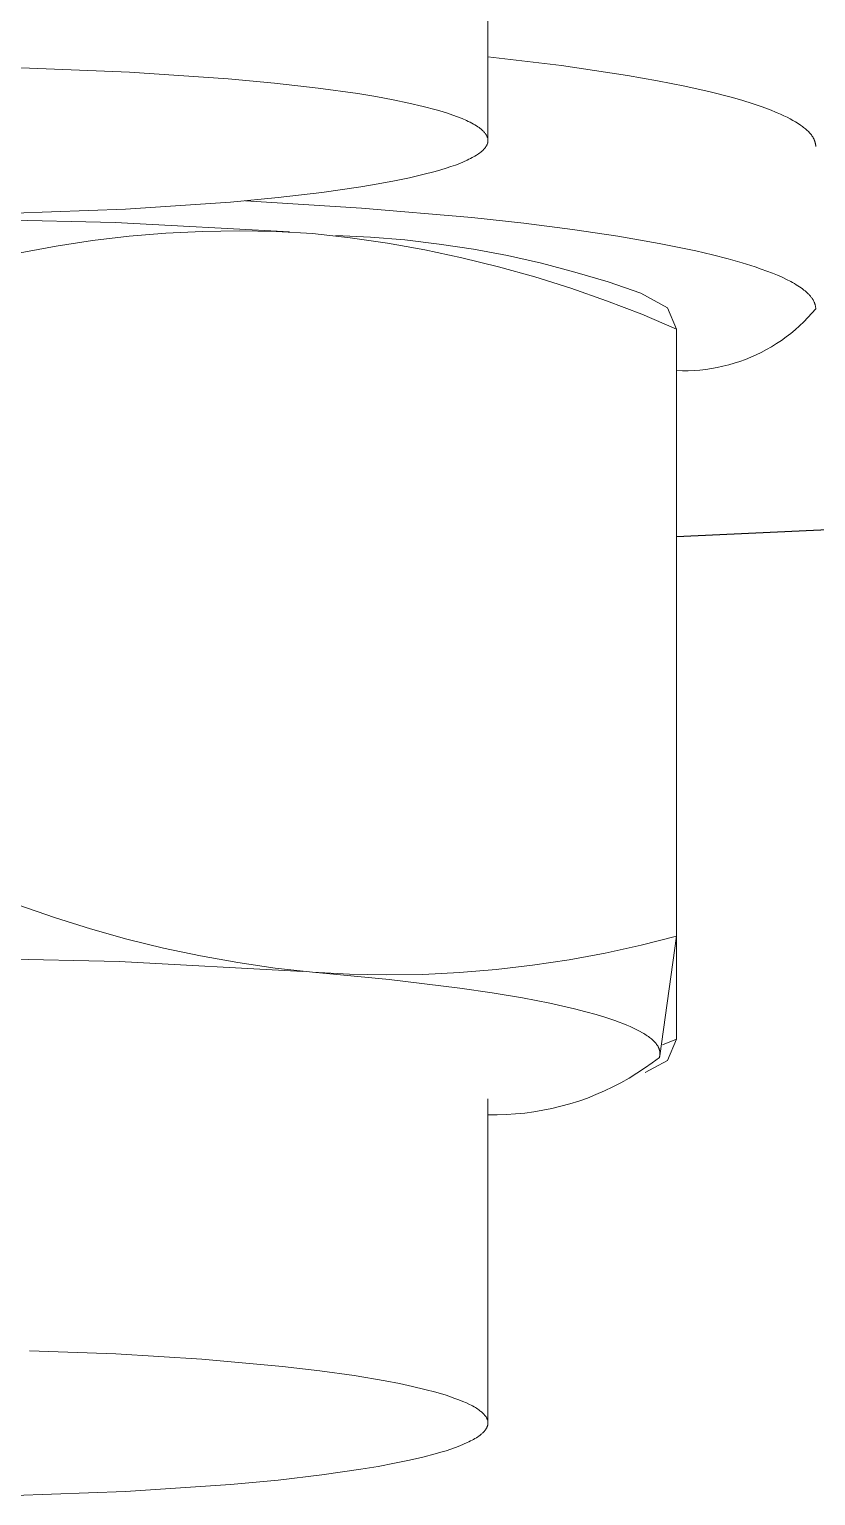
# Model space of a CAD drawing. Header units: millimetres. Extents: x -779 to 3049, y 55 to 2500.
# Drawn here: x -77.52 to -71.76, y 1976.34 to 1987.08 of the extents above; entities that cross this region are included whole.
import ezdxf

# ---------------------------------------------------------------- set-up
doc = ezdxf.new("R2010")
doc.units = ezdxf.units.MM
doc.layers.add('ZANO_R', color=7, linetype='Continuous', lineweight=0)

msp = doc.modelspace()

# ---------------------------------------------------------------- linework, layer by layer
at = {"layer": 'ZANO_R'}
for p, q in [((-74.158, 1988.644), (-74.158, 1986.284)), ((-74.158, 1986.88), (-73.62, 1986.816)), ((-78.279, 1986.807), (-77.516, 1986.797)), ((-77.516, 1986.797), (-76.782, 1986.768)), ((-76.782, 1986.768), (-76.061, 1986.719)), ((-73.62, 1986.816), (-73.136, 1986.744)), ((-73.136, 1986.744), (-72.917, 1986.705)), ((-76.061, 1986.719), (-75.72, 1986.688)), ((-75.72, 1986.688), (-75.402, 1986.651)), ((-75.402, 1986.651), (-75.111, 1986.61)), ((-72.917, 1986.705), (-72.715, 1986.665)), ((-72.715, 1986.665), (-72.531, 1986.623)), ((-75.111, 1986.61), (-74.978, 1986.588)), ((-74.978, 1986.588), (-74.853, 1986.565)), ((-74.853, 1986.565), (-74.738, 1986.541)), ((-74.738, 1986.541), (-74.633, 1986.516)), ((-72.531, 1986.623), (-72.367, 1986.581)), ((-72.367, 1986.581), (-72.292, 1986.559)), ((-72.292, 1986.559), (-72.222, 1986.537)), ((-72.222, 1986.537), (-72.156, 1986.515)), ((-74.633, 1986.516), (-74.538, 1986.491)), ((-74.538, 1986.491), (-74.494, 1986.479)), ((-74.494, 1986.479), (-74.453, 1986.466)), ((-74.453, 1986.466), (-74.415, 1986.453)), ((-74.415, 1986.453), (-74.38, 1986.44)), ((-74.38, 1986.44), (-74.347, 1986.427)), ((-74.347, 1986.427), (-74.316, 1986.414)), ((-74.316, 1986.414), (-74.302, 1986.407)), ((-72.156, 1986.515), (-72.096, 1986.493)), ((-72.096, 1986.493), (-72.041, 1986.47)), ((-72.041, 1986.47), (-72.015, 1986.459)), ((-72.015, 1986.459), (-71.991, 1986.448)), ((-71.991, 1986.448), (-71.967, 1986.437)), ((-71.967, 1986.437), (-71.945, 1986.425)), ((-71.945, 1986.425), (-71.925, 1986.414)), ((-71.925, 1986.414), (-71.905, 1986.403)), ((-74.302, 1986.407), (-74.289, 1986.401)), ((-74.289, 1986.401), (-74.276, 1986.394)), ((-74.276, 1986.394), (-74.264, 1986.387)), ((-74.264, 1986.387), (-74.253, 1986.381)), ((-74.253, 1986.381), (-74.242, 1986.374)), ((-74.242, 1986.374), (-74.232, 1986.368)), ((-74.232, 1986.368), (-74.222, 1986.361)), ((-74.222, 1986.361), (-74.218, 1986.358)), ((-74.218, 1986.358), (-74.214, 1986.354)), ((-74.214, 1986.354), (-74.21, 1986.351)), ((-74.21, 1986.351), (-74.206, 1986.348)), ((-74.206, 1986.348), (-74.202, 1986.344)), ((-74.202, 1986.344), (-74.198, 1986.341)), ((-74.198, 1986.341), (-74.195, 1986.338)), ((-74.195, 1986.338), (-74.191, 1986.334)), ((-74.191, 1986.334), (-74.188, 1986.331)), ((-74.188, 1986.331), (-74.185, 1986.328)), ((-74.185, 1986.328), (-74.182, 1986.325)), ((-74.182, 1986.325), (-74.18, 1986.321)), ((-74.18, 1986.321), (-74.177, 1986.318)), ((-74.177, 1986.318), (-74.175, 1986.315)), ((-74.175, 1986.315), (-74.173, 1986.311)), ((-74.173, 1986.311), (-74.171, 1986.308)), ((-74.171, 1986.308), (-74.169, 1986.305)), ((-74.169, 1986.305), (-74.167, 1986.302)), ((-71.905, 1986.403), (-71.887, 1986.391)), ((-71.887, 1986.391), (-71.87, 1986.38)), ((-71.87, 1986.38), (-71.862, 1986.374)), ((-71.862, 1986.374), (-71.854, 1986.369)), ((-71.854, 1986.369), (-71.847, 1986.363)), ((-71.847, 1986.363), (-71.84, 1986.357)), ((-71.84, 1986.357), (-71.833, 1986.352)), ((-71.833, 1986.352), (-71.826, 1986.346)), ((-71.826, 1986.346), (-71.82, 1986.341)), ((-71.82, 1986.341), (-71.814, 1986.335)), ((-71.814, 1986.335), (-71.809, 1986.329)), ((-71.809, 1986.329), (-71.803, 1986.324)), ((-71.803, 1986.324), (-71.798, 1986.318)), ((-71.798, 1986.318), (-71.794, 1986.312)), ((-71.794, 1986.312), (-71.789, 1986.307)), ((-71.789, 1986.307), (-71.785, 1986.301)), ((-74.193, 1986.197), (-74.196, 1986.194)), ((-74.19, 1986.2), (-74.193, 1986.197)), ((-74.187, 1986.203), (-74.19, 1986.2)), ((-74.184, 1986.206), (-74.187, 1986.203)), ((-74.182, 1986.209), (-74.184, 1986.206)), ((-74.179, 1986.212), (-74.182, 1986.209)), ((-74.177, 1986.216), (-74.179, 1986.212)), ((-74.175, 1986.219), (-74.177, 1986.216)), ((-74.173, 1986.222), (-74.175, 1986.219)), ((-74.171, 1986.225), (-74.173, 1986.222)), ((-74.169, 1986.228), (-74.171, 1986.225)), ((-74.167, 1986.231), (-74.169, 1986.228)), ((-74.167, 1986.302), (-74.165, 1986.298)), ((-74.166, 1986.234), (-74.167, 1986.231)), ((-74.164, 1986.237), (-74.166, 1986.234)), ((-74.165, 1986.298), (-74.164, 1986.295)), ((-74.164, 1986.295), (-74.163, 1986.292)), ((-74.163, 1986.241), (-74.164, 1986.237)), ((-74.163, 1986.292), (-74.162, 1986.289)), ((-74.162, 1986.244), (-74.163, 1986.241)), ((-74.162, 1986.289), (-74.161, 1986.285)), ((-74.161, 1986.247), (-74.162, 1986.244)), ((-74.161, 1986.285), (-74.16, 1986.282)), ((-74.16, 1986.25), (-74.161, 1986.247)), ((-74.16, 1986.282), (-74.159, 1986.279)), ((-74.159, 1986.253), (-74.16, 1986.25)), ((-74.159, 1986.279), (-74.159, 1986.276)), ((-74.159, 1986.276), (-74.158, 1986.272)), ((-74.158, 1986.26), (-74.159, 1986.256)), ((-74.159, 1986.256), (-74.159, 1986.253)), ((-74.158, 1986.272), (-74.158, 1986.269)), ((-74.158, 1986.269), (-74.158, 1986.266)), ((-74.158, 1986.269), (-74.158, 1986.267)), ((-74.158, 1986.266), (-74.158, 1986.263)), ((-74.158, 1986.263), (-74.158, 1986.26)), ((-71.785, 1986.301), (-71.783, 1986.298)), ((-71.783, 1986.298), (-71.781, 1986.296)), ((-71.781, 1986.296), (-71.78, 1986.293)), ((-71.78, 1986.293), (-71.778, 1986.29)), ((-71.778, 1986.29), (-71.776, 1986.287)), ((-71.776, 1986.287), (-71.775, 1986.284)), ((-71.775, 1986.284), (-71.773, 1986.282)), ((-71.773, 1986.282), (-71.772, 1986.279)), ((-71.772, 1986.279), (-71.77, 1986.276)), ((-71.77, 1986.276), (-71.769, 1986.273)), ((-71.769, 1986.273), (-71.768, 1986.27)), ((-71.768, 1986.27), (-71.767, 1986.268)), ((-71.767, 1986.268), (-71.766, 1986.265)), ((-71.766, 1986.265), (-71.765, 1986.262)), ((-71.765, 1986.262), (-71.764, 1986.259)), ((-71.764, 1986.259), (-71.763, 1986.257)), ((-71.763, 1986.257), (-71.762, 1986.254)), ((-71.762, 1986.254), (-71.761, 1986.251)), ((-71.761, 1986.251), (-71.761, 1986.248)), ((-71.761, 1986.248), (-71.76, 1986.245)), ((-71.76, 1986.245), (-71.76, 1986.243)), ((-71.76, 1986.243), (-71.759, 1986.24)), ((-71.759, 1986.24), (-71.759, 1986.237)), ((-71.759, 1986.237), (-71.759, 1986.234)), ((-71.759, 1986.234), (-71.758, 1986.232)), ((-71.758, 1986.232), (-71.758, 1986.229)), ((-71.758, 1986.229), (-71.758, 1986.226)), ((-71.758, 1986.226), (-71.758, 1986.223)), ((-74.364, 1986.099), (-74.396, 1986.087)), ((-74.336, 1986.111), (-74.364, 1986.099)), ((-74.309, 1986.123), (-74.336, 1986.111)), ((-74.297, 1986.129), (-74.309, 1986.123)), ((-74.285, 1986.135), (-74.297, 1986.129)), ((-74.274, 1986.141), (-74.285, 1986.135)), ((-74.263, 1986.146), (-74.274, 1986.141)), ((-74.253, 1986.152), (-74.263, 1986.146)), ((-74.243, 1986.158), (-74.253, 1986.152)), ((-74.234, 1986.164), (-74.243, 1986.158)), ((-74.226, 1986.17), (-74.234, 1986.164)), ((-74.218, 1986.176), (-74.226, 1986.17)), ((-74.21, 1986.182), (-74.218, 1986.176)), ((-74.206, 1986.185), (-74.21, 1986.182)), ((-74.203, 1986.188), (-74.206, 1986.185)), ((-74.199, 1986.191), (-74.203, 1986.188)), ((-74.196, 1986.194), (-74.199, 1986.191)), ((-74.733, 1985.993), (-74.842, 1985.971)), ((-74.634, 1986.017), (-74.733, 1985.993)), ((-74.545, 1986.04), (-74.634, 1986.017)), ((-74.504, 1986.052), (-74.545, 1986.04)), ((-74.465, 1986.064), (-74.504, 1986.052)), ((-74.429, 1986.075), (-74.465, 1986.064)), ((-74.396, 1986.087), (-74.429, 1986.075)), ((-75.375, 1985.886), (-75.694, 1985.848)), ((-75.09, 1985.927), (-75.375, 1985.886)), ((-74.961, 1985.949), (-75.09, 1985.927)), ((-74.842, 1985.971), (-74.961, 1985.949)), ((-76.044, 1985.815), (-76.811, 1985.764)), ((-75.694, 1985.848), (-76.044, 1985.815)), ((-75.934, 1985.825), (-75.084, 1985.772)), ((-75.084, 1985.772), (-74.275, 1985.702)), ((-76.887, 1985.666), (-78.164, 1985.694)), ((-76.811, 1985.764), (-77.626, 1985.734)), ((-75.61, 1985.598), (-76.887, 1985.666)), ((-74.275, 1985.702), (-73.895, 1985.66)), ((-73.895, 1985.66), (-73.538, 1985.615)), ((-77.053, 1985.534), (-76.785, 1985.565)), ((-76.785, 1985.565), (-76.517, 1985.587)), ((-76.517, 1985.587), (-76.248, 1985.6)), ((-76.248, 1985.6), (-75.979, 1985.604)), ((-75.979, 1985.604), (-75.71, 1985.599)), ((-75.71, 1985.599), (-75.442, 1985.585)), ((-75.442, 1985.585), (-75.167, 1985.554)), ((-75.019, 1985.559), (-75.272, 1985.571)), ((-75.167, 1985.554), (-74.893, 1985.514)), ((-74.766, 1985.538), (-75.019, 1985.559)), ((-73.538, 1985.615), (-73.207, 1985.566)), ((-73.207, 1985.566), (-72.905, 1985.513)), ((-77.583, 1985.444), (-77.319, 1985.493)), ((-77.319, 1985.493), (-77.053, 1985.534)), ((-74.893, 1985.514), (-74.62, 1985.465)), ((-74.514, 1985.508), (-74.766, 1985.538)), ((-74.62, 1985.465), (-74.35, 1985.408)), ((-74.263, 1985.47), (-74.514, 1985.508)), ((-74.014, 1985.423), (-74.263, 1985.47)), ((-72.905, 1985.513), (-72.635, 1985.458)), ((-72.635, 1985.458), (-72.513, 1985.429)), ((-74.35, 1985.408), (-74.081, 1985.342)), ((-74.081, 1985.342), (-73.815, 1985.267)), ((-73.766, 1985.367), (-74.014, 1985.423)), ((-73.521, 1985.303), (-73.766, 1985.367)), ((-72.513, 1985.429), (-72.4, 1985.4)), ((-72.4, 1985.4), (-72.296, 1985.37)), ((-72.296, 1985.37), (-72.201, 1985.34)), ((-72.201, 1985.34), (-72.157, 1985.325)), ((-73.815, 1985.267), (-73.551, 1985.184)), ((-73.278, 1985.23), (-73.521, 1985.303)), ((-73.038, 1985.149), (-73.278, 1985.23)), ((-72.157, 1985.325), (-72.115, 1985.31)), ((-72.115, 1985.31), (-72.075, 1985.295)), ((-72.075, 1985.295), (-72.038, 1985.279)), ((-72.038, 1985.279), (-72.004, 1985.264)), ((-72.004, 1985.264), (-71.971, 1985.249)), ((-71.971, 1985.249), (-71.941, 1985.233)), ((-71.941, 1985.233), (-71.927, 1985.225)), ((-73.551, 1985.184), (-73.29, 1985.092)), ((-73.038, 1985.149), (-72.843, 1985.04)), ((-71.927, 1985.225), (-71.914, 1985.218)), ((-71.914, 1985.218), (-71.901, 1985.21)), ((-71.901, 1985.21), (-71.888, 1985.202)), ((-71.888, 1985.202), (-71.876, 1985.194)), ((-71.876, 1985.194), (-71.865, 1985.187)), ((-71.865, 1985.187), (-71.855, 1985.179)), ((-71.855, 1985.179), (-71.845, 1985.171)), ((-71.845, 1985.171), (-71.835, 1985.164)), ((-71.835, 1985.164), (-71.826, 1985.156)), ((-71.826, 1985.156), (-71.818, 1985.148)), ((-71.818, 1985.148), (-71.814, 1985.144)), ((-71.814, 1985.144), (-71.81, 1985.14)), ((-71.81, 1985.14), (-71.806, 1985.137)), ((-71.806, 1985.137), (-71.803, 1985.133)), ((-71.803, 1985.133), (-71.799, 1985.129)), ((-71.799, 1985.129), (-71.796, 1985.125)), ((-71.796, 1985.125), (-71.793, 1985.121)), ((-73.29, 1985.092), (-73.031, 1984.993)), ((-72.777, 1984.885), (-72.843, 1985.04)), ((-71.793, 1985.121), (-71.79, 1985.117)), ((-71.79, 1985.117), (-71.787, 1985.114)), ((-71.787, 1985.114), (-71.784, 1985.11)), ((-71.758, 1985.033), (-71.786, 1985.001)), ((-71.784, 1985.11), (-71.782, 1985.106)), ((-71.782, 1985.106), (-71.779, 1985.102)), ((-71.779, 1985.102), (-71.777, 1985.098)), ((-71.777, 1985.098), (-71.775, 1985.094)), ((-71.775, 1985.094), (-71.773, 1985.091)), ((-71.773, 1985.091), (-71.771, 1985.087)), ((-71.771, 1985.087), (-71.769, 1985.083)), ((-71.769, 1985.083), (-71.767, 1985.079)), ((-71.767, 1985.079), (-71.766, 1985.075)), ((-71.766, 1985.075), (-71.765, 1985.072)), ((-71.765, 1985.072), (-71.763, 1985.068)), ((-71.763, 1985.068), (-71.762, 1985.064)), ((-71.762, 1985.064), (-71.761, 1985.06)), ((-71.761, 1985.06), (-71.76, 1985.056)), ((-71.76, 1985.056), (-71.76, 1985.053)), ((-71.76, 1985.053), (-71.759, 1985.049)), ((-71.759, 1985.049), (-71.759, 1985.045)), ((-71.759, 1985.045), (-71.758, 1985.041)), ((-71.758, 1985.041), (-71.758, 1985.038)), ((-71.758, 1985.038), (-71.758, 1985.034)), ((-73.031, 1984.993), (-72.777, 1984.885)), ((-71.876, 1984.909), (-71.907, 1984.88)), ((-71.845, 1984.939), (-71.876, 1984.909)), ((-71.815, 1984.969), (-71.845, 1984.939)), ((-71.786, 1985.001), (-71.815, 1984.969)), ((-72.777, 1980.437), (-72.777, 1984.885)), ((-72.009, 1984.802), (-72.044, 1984.778)), ((-71.974, 1984.827), (-72.009, 1984.802)), ((-71.94, 1984.853), (-71.974, 1984.827)), ((-71.907, 1984.88), (-71.94, 1984.853)), ((-72.194, 1984.695), (-72.233, 1984.678)), ((-72.156, 1984.714), (-72.194, 1984.695)), ((-72.118, 1984.734), (-72.156, 1984.714)), ((-72.081, 1984.755), (-72.118, 1984.734)), ((-72.044, 1984.778), (-72.081, 1984.755)), ((-72.563, 1984.589), (-72.606, 1984.584)), ((-72.521, 1984.595), (-72.563, 1984.589)), ((-72.479, 1984.603), (-72.521, 1984.595)), ((-72.437, 1984.612), (-72.479, 1984.603)), ((-72.395, 1984.622), (-72.437, 1984.612)), ((-72.354, 1984.634), (-72.395, 1984.622)), ((-72.313, 1984.647), (-72.354, 1984.634)), ((-72.273, 1984.662), (-72.313, 1984.647)), ((-72.233, 1984.678), (-72.273, 1984.662)), ((-72.734, 1984.579), (-72.777, 1984.581)), ((-72.691, 1984.579), (-72.734, 1984.579)), ((-72.648, 1984.581), (-72.691, 1984.579)), ((-72.606, 1984.584), (-72.648, 1984.581)), ((-71.616, 1983.419), (-72.777, 1983.365)), ((-71.616, 1983.416), (-72.777, 1983.363)), ((-77.594, 1980.663), (-77.332, 1980.572)), ((-77.332, 1980.572), (-77.068, 1980.489)), ((-77.068, 1980.489), (-76.802, 1980.414)), ((-76.802, 1980.414), (-76.533, 1980.348)), ((-73.037, 1980.37), (-72.777, 1980.437)), ((-72.899, 1979.559), (-72.777, 1980.437)), ((-72.777, 1979.681), (-72.777, 1980.437)), ((-76.533, 1980.348), (-76.263, 1980.291)), ((-76.263, 1980.291), (-75.99, 1980.242)), ((-73.564, 1980.263), (-73.3, 1980.312)), ((-73.3, 1980.312), (-73.037, 1980.37)), ((-76.859, 1980.251), (-78.205, 1980.279)), ((-75.514, 1980.177), (-76.859, 1980.251)), ((-75.99, 1980.242), (-75.716, 1980.202)), ((-75.716, 1980.202), (-75.442, 1980.171)), ((-74.366, 1980.169), (-74.098, 1980.191)), ((-74.098, 1980.191), (-73.831, 1980.223)), ((-73.831, 1980.223), (-73.564, 1980.263)), ((-75.442, 1980.171), (-75.173, 1980.157)), ((-74.881, 1980.118), (-75.442, 1980.171)), ((-75.173, 1980.157), (-74.904, 1980.152)), ((-74.904, 1980.152), (-74.635, 1980.156)), ((-74.363, 1980.056), (-74.881, 1980.118)), ((-74.635, 1980.156), (-74.366, 1980.169)), ((-74.126, 1980.021), (-74.363, 1980.056)), ((-73.906, 1979.983), (-74.126, 1980.021)), ((-73.705, 1979.944), (-73.906, 1979.983)), ((-73.524, 1979.903), (-73.705, 1979.944)), ((-73.442, 1979.882), (-73.524, 1979.903)), ((-73.365, 1979.861), (-73.442, 1979.882)), ((-73.294, 1979.839), (-73.365, 1979.861)), ((-73.229, 1979.817), (-73.294, 1979.839)), ((-73.198, 1979.806), (-73.229, 1979.817)), ((-73.169, 1979.795), (-73.198, 1979.806)), ((-73.142, 1979.784), (-73.169, 1979.795)), ((-73.116, 1979.773), (-73.142, 1979.784)), ((-73.091, 1979.762), (-73.116, 1979.773)), ((-73.068, 1979.75), (-73.091, 1979.762)), ((-73.047, 1979.739), (-73.068, 1979.75)), ((-73.027, 1979.728), (-73.047, 1979.739)), ((-73.017, 1979.722), (-73.027, 1979.728)), ((-73.008, 1979.717), (-73.017, 1979.722)), ((-72.999, 1979.711), (-73.008, 1979.717)), ((-72.991, 1979.705), (-72.999, 1979.711)), ((-72.983, 1979.7), (-72.991, 1979.705)), ((-72.975, 1979.694), (-72.983, 1979.7)), ((-72.968, 1979.688), (-72.975, 1979.694)), ((-72.961, 1979.683), (-72.968, 1979.688)), ((-72.954, 1979.677), (-72.961, 1979.683)), ((-72.948, 1979.671), (-72.954, 1979.677)), ((-72.942, 1979.666), (-72.948, 1979.671)), ((-72.937, 1979.66), (-72.942, 1979.666)), ((-72.934, 1979.657), (-72.937, 1979.66)), ((-72.932, 1979.654), (-72.934, 1979.657)), ((-72.929, 1979.651), (-72.932, 1979.654)), ((-72.927, 1979.649), (-72.929, 1979.651)), ((-72.925, 1979.646), (-72.927, 1979.649)), ((-72.923, 1979.643), (-72.925, 1979.646)), ((-72.921, 1979.64), (-72.923, 1979.643)), ((-72.88, 1979.639), (-72.777, 1979.681)), ((-72.843, 1979.526), (-72.777, 1979.681)), ((-72.956, 1979.507), (-72.902, 1979.548)), ((-72.919, 1979.637), (-72.921, 1979.64)), ((-72.917, 1979.635), (-72.919, 1979.637)), ((-72.915, 1979.632), (-72.917, 1979.635)), ((-72.913, 1979.629), (-72.915, 1979.632)), ((-72.912, 1979.626), (-72.913, 1979.629)), ((-72.91, 1979.623), (-72.912, 1979.626)), ((-72.909, 1979.62), (-72.91, 1979.623)), ((-72.908, 1979.618), (-72.909, 1979.62)), ((-72.906, 1979.615), (-72.908, 1979.618)), ((-72.905, 1979.612), (-72.906, 1979.615)), ((-72.904, 1979.609), (-72.905, 1979.612)), ((-72.903, 1979.606), (-72.904, 1979.609)), ((-72.902, 1979.604), (-72.903, 1979.606)), ((-72.901, 1979.601), (-72.902, 1979.604)), ((-72.902, 1979.551), (-72.901, 1979.554)), ((-72.902, 1979.548), (-72.902, 1979.551)), ((-72.901, 1979.598), (-72.901, 1979.601)), ((-72.9, 1979.595), (-72.901, 1979.598)), ((-72.901, 1979.554), (-72.9, 1979.556)), ((-72.9, 1979.592), (-72.9, 1979.595)), ((-72.899, 1979.59), (-72.9, 1979.592)), ((-72.9, 1979.559), (-72.899, 1979.562)), ((-72.9, 1979.556), (-72.9, 1979.559)), ((-72.899, 1979.587), (-72.899, 1979.59)), ((-72.898, 1979.584), (-72.899, 1979.587)), ((-72.899, 1979.567), (-72.898, 1979.57)), ((-72.899, 1979.565), (-72.899, 1979.567)), ((-72.899, 1979.562), (-72.899, 1979.565)), ((-72.898, 1979.581), (-72.898, 1979.584)), ((-72.898, 1979.579), (-72.898, 1979.581)), ((-72.898, 1979.576), (-72.898, 1979.579)), ((-72.898, 1979.573), (-72.898, 1979.576)), ((-72.898, 1979.57), (-72.898, 1979.573)), ((-73.125, 1979.395), (-73.068, 1979.431)), ((-73.068, 1979.431), (-73.011, 1979.468)), ((-73.011, 1979.468), (-72.956, 1979.507)), ((-72.944, 1979.471), (-73.006, 1979.436)), ((-72.843, 1979.526), (-72.943, 1979.47)), ((-73.305, 1979.302), (-73.244, 1979.331)), ((-73.244, 1979.331), (-73.184, 1979.362)), ((-73.184, 1979.362), (-73.125, 1979.395)), ((-74.158, 1979.245), (-74.158, 1976.878)), ((-73.558, 1979.207), (-73.493, 1979.228)), ((-73.493, 1979.228), (-73.43, 1979.25)), ((-73.43, 1979.25), (-73.367, 1979.275)), ((-73.367, 1979.275), (-73.305, 1979.302)), ((-74.158, 1979.127), (-74.091, 1979.127)), ((-74.091, 1979.127), (-74.023, 1979.128)), ((-74.023, 1979.128), (-73.956, 1979.133)), ((-73.956, 1979.133), (-73.888, 1979.139)), ((-73.888, 1979.139), (-73.821, 1979.148)), ((-73.821, 1979.148), (-73.755, 1979.16)), ((-73.755, 1979.16), (-73.689, 1979.173)), ((-73.689, 1979.173), (-73.623, 1979.189)), ((-73.623, 1979.189), (-73.558, 1979.207)), ((-77.516, 1977.398), (-76.882, 1977.375)), ((-76.882, 1977.375), (-76.254, 1977.337)), ((-76.254, 1977.337), (-75.662, 1977.283)), ((-75.662, 1977.283), (-75.389, 1977.251)), ((-75.389, 1977.251), (-75.137, 1977.216)), ((-75.137, 1977.216), (-74.91, 1977.177)), ((-74.91, 1977.177), (-74.806, 1977.157)), ((-74.806, 1977.157), (-74.71, 1977.137)), ((-74.71, 1977.137), (-74.621, 1977.115)), ((-74.621, 1977.115), (-74.539, 1977.094)), ((-74.539, 1977.094), (-74.465, 1977.072)), ((-74.465, 1977.072), (-74.432, 1977.061)), ((-74.432, 1977.061), (-74.4, 1977.049)), ((-74.4, 1977.049), (-74.37, 1977.038)), ((-74.37, 1977.038), (-74.342, 1977.027)), ((-74.342, 1977.027), (-74.316, 1977.015)), ((-74.316, 1977.015), (-74.292, 1977.004)), ((-74.292, 1977.004), (-74.281, 1976.998)), ((-74.281, 1976.998), (-74.27, 1976.993)), ((-74.27, 1976.993), (-74.26, 1976.987)), ((-74.26, 1976.987), (-74.25, 1976.981)), ((-74.25, 1976.981), (-74.241, 1976.976)), ((-74.241, 1976.976), (-74.232, 1976.97)), ((-74.232, 1976.97), (-74.224, 1976.964)), ((-74.224, 1976.964), (-74.217, 1976.958)), ((-74.217, 1976.958), (-74.209, 1976.953)), ((-74.209, 1976.953), (-74.206, 1976.95)), ((-74.206, 1976.95), (-74.203, 1976.947)), ((-74.203, 1976.947), (-74.199, 1976.944)), ((-74.199, 1976.944), (-74.196, 1976.941)), ((-74.196, 1976.941), (-74.193, 1976.938)), ((-74.193, 1976.938), (-74.191, 1976.936)), ((-74.191, 1976.936), (-74.188, 1976.933)), ((-74.188, 1976.933), (-74.185, 1976.93)), ((-74.185, 1976.93), (-74.183, 1976.927)), ((-74.183, 1976.927), (-74.18, 1976.924)), ((-74.18, 1976.924), (-74.178, 1976.921)), ((-74.178, 1976.921), (-74.176, 1976.919)), ((-74.176, 1976.919), (-74.174, 1976.916)), ((-74.174, 1976.916), (-74.172, 1976.913)), ((-74.172, 1976.913), (-74.171, 1976.91)), ((-74.171, 1976.91), (-74.169, 1976.907)), ((-74.169, 1976.907), (-74.167, 1976.904)), ((-74.167, 1976.904), (-74.166, 1976.902)), ((-74.166, 1976.902), (-74.165, 1976.899)), ((-74.165, 1976.899), (-74.164, 1976.896)), ((-74.164, 1976.896), (-74.163, 1976.893)), ((-74.163, 1976.893), (-74.162, 1976.89)), ((-74.162, 1976.89), (-74.161, 1976.888)), ((-74.161, 1976.849), (-74.162, 1976.847)), ((-74.161, 1976.888), (-74.16, 1976.885)), ((-74.16, 1976.852), (-74.161, 1976.85)), ((-74.161, 1976.85), (-74.161, 1976.849)), ((-74.16, 1976.885), (-74.159, 1976.882)), ((-74.159, 1976.856), (-74.16, 1976.854)), ((-74.16, 1976.854), (-74.16, 1976.852)), ((-74.159, 1976.882), (-74.159, 1976.879)), ((-74.159, 1976.879), (-74.159, 1976.876)), ((-74.159, 1976.876), (-74.158, 1976.874)), ((-74.158, 1976.863), (-74.159, 1976.861)), ((-74.159, 1976.861), (-74.159, 1976.859)), ((-74.159, 1976.859), (-74.159, 1976.857)), ((-74.159, 1976.857), (-74.159, 1976.856)), ((-74.158, 1976.874), (-74.158, 1976.871)), ((-74.158, 1976.871), (-74.158, 1976.868)), ((-74.158, 1976.868), (-74.158, 1976.866)), ((-74.158, 1976.866), (-74.158, 1976.864)), ((-74.158, 1976.864), (-74.158, 1976.863)), ((-74.274, 1976.742), (-74.285, 1976.737)), ((-74.263, 1976.748), (-74.274, 1976.742)), ((-74.253, 1976.754), (-74.263, 1976.748)), ((-74.243, 1976.76), (-74.253, 1976.754)), ((-74.233, 1976.767), (-74.243, 1976.76)), ((-74.224, 1976.773), (-74.233, 1976.767)), ((-74.215, 1976.779), (-74.224, 1976.773)), ((-74.211, 1976.783), (-74.215, 1976.779)), ((-74.207, 1976.786), (-74.211, 1976.783)), ((-74.203, 1976.789), (-74.207, 1976.786)), ((-74.2, 1976.793), (-74.203, 1976.789)), ((-74.196, 1976.796), (-74.2, 1976.793)), ((-74.193, 1976.799), (-74.196, 1976.796)), ((-74.189, 1976.803), (-74.193, 1976.799)), ((-74.186, 1976.806), (-74.189, 1976.803)), ((-74.183, 1976.809), (-74.186, 1976.806)), ((-74.181, 1976.813), (-74.183, 1976.809)), ((-74.178, 1976.816), (-74.181, 1976.813)), ((-74.175, 1976.819), (-74.178, 1976.816)), ((-74.173, 1976.823), (-74.175, 1976.819)), ((-74.172, 1976.825), (-74.173, 1976.823)), ((-74.171, 1976.826), (-74.172, 1976.825)), ((-74.17, 1976.828), (-74.171, 1976.826)), ((-74.169, 1976.83), (-74.17, 1976.828)), ((-74.168, 1976.831), (-74.169, 1976.83)), ((-74.167, 1976.833), (-74.168, 1976.831)), ((-74.166, 1976.835), (-74.167, 1976.833)), ((-74.165, 1976.837), (-74.166, 1976.835)), ((-74.164, 1976.84), (-74.165, 1976.838)), ((-74.165, 1976.838), (-74.165, 1976.837)), ((-74.163, 1976.842), (-74.164, 1976.84)), ((-74.162, 1976.845), (-74.163, 1976.843)), ((-74.163, 1976.843), (-74.163, 1976.842)), ((-74.162, 1976.847), (-74.162, 1976.845)), ((-74.545, 1976.642), (-74.634, 1976.618)), ((-74.504, 1976.654), (-74.545, 1976.642)), ((-74.465, 1976.665), (-74.504, 1976.654)), ((-74.429, 1976.677), (-74.465, 1976.665)), ((-74.396, 1976.689), (-74.429, 1976.677)), ((-74.364, 1976.701), (-74.396, 1976.689)), ((-74.336, 1976.713), (-74.364, 1976.701)), ((-74.309, 1976.725), (-74.336, 1976.713)), ((-74.297, 1976.731), (-74.309, 1976.725)), ((-74.285, 1976.737), (-74.297, 1976.731)), ((-75.09, 1976.529), (-75.375, 1976.488)), ((-74.961, 1976.55), (-75.09, 1976.529)), ((-74.842, 1976.573), (-74.961, 1976.55)), ((-74.733, 1976.595), (-74.842, 1976.573)), ((-74.634, 1976.618), (-74.733, 1976.595)), ((-75.694, 1976.45), (-76.044, 1976.417)), ((-75.375, 1976.488), (-75.694, 1976.45)), ((-76.811, 1976.366), (-77.626, 1976.336)), ((-76.044, 1976.417), (-76.811, 1976.366))]:
    msp.add_line(p, q, dxfattribs=at)

doc.saveas('drawing.dxf')
